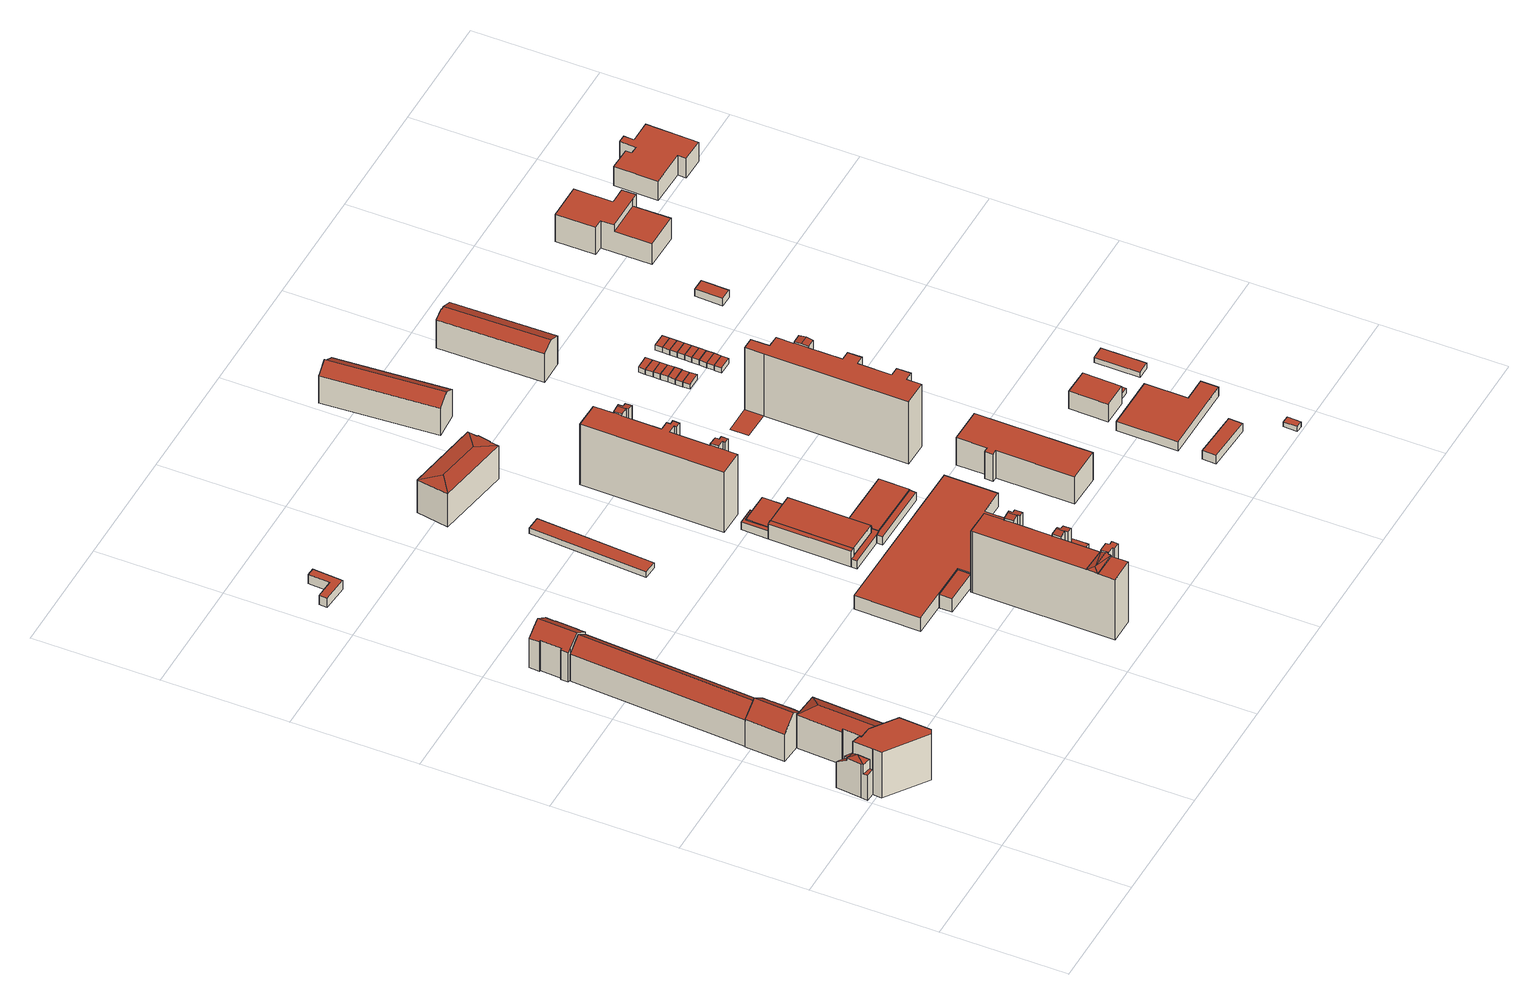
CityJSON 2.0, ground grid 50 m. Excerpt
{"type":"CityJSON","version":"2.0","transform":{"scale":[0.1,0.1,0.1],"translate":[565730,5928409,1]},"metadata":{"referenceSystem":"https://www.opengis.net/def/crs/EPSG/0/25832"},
"CityObjects":{
"building1":{"type":"Building","attributes":{"Gemeindeschluessel":"02100137","Geometrietyp2DReferenz":"3000","function":"31001_1010","roofType":"1000","measuredHeight":21.27,"storeysAboveGround":6},"address":[{"country":"Germany","locality":"Hamburg","thoroughfareNumber":"25","thoroughfareName":"Groß-Sand","postcode":"21107"}],"geometry":[{"type":"Solid","lod":"2","boundaries":[[[[0,1,2,3]],[[4,5,1,0]],[[6,7,4,0]],[[8,9,10]],[[11,12,9,8]],[[6,0,3]],[[13,11,8]],[[14,15,8,16,17]],[[18,19,20,21]],[[22,23,24,25]],[[3,2,23,22]],[[10,16,8]],[[26,27,28,29]],[[30,31,32,33]],[[31,26,29,32]],[[34,35,36,37]],[[38,39,21,20]],[[15,13,8]],[[19,18,40,41]],[[5,4,7,9,12,42,43]],[[32,29,28,44,43,42,45,37,36,41,40,33]],[[44,24,23,2,1,5,43]],[[42,12,11,13,15,14,45]],[[33,40,18,21,39,30]],[[36,35,38,20,19,41]],[[45,14,17,46,34,37]],[[6,3,22,25,47,48]],[[28,27,47,25,24,44]],[[48,46,17,16,10,9,7,6]],[[47,27,26,31,30,39,38,35,34,46,48]]]],"semantics":{"surfaces":[{"type":"RoofSurface"},{"type":"WallSurface"},{"type":"GroundSurface"}],"values":[[0,0,0,0,0,0,0,0,0,0,1,1,1,1,1,1,1,1,1,1,2,1,1,1,1,1,1,1,1,0]]}}]},
"building2":{"type":"Building","attributes":{"Gemeindeschluessel":"02100137","Geometrietyp2DReferenz":"3000","function":"31001_1010","roofType":"3200","measuredHeight":18.22,"storeysAboveGround":5},"address":[{"country":"Germany","locality":"Hamburg","thoroughfareNumber":"141","thoroughfareName":"Georg-Wilhelm-Straße","postcode":"21107"}],"geometry":[{"type":"Solid","lod":"2","boundaries":[[[[49,50,51,52,53,54]],[[51,55,52]],[[53,52,56,57]],[[49,54,58,41]],[[54,53,57,58]],[[59,60,40,61]],[[40,41,58,57,56,62,61]],[[49,41,40,60,50]],[[61,62,55,59]],[[56,52,55,62]],[[55,51,50,60,59]]]],"semantics":{"surfaces":[{"type":"RoofSurface"},{"type":"WallSurface"},{"type":"GroundSurface"}],"values":[[0,0,1,1,1,1,2,1,1,1,0]]}}]},
"building3":{"type":"Building","attributes":{"Gemeindeschluessel":"02100137","Geometrietyp2DReferenz":"3000","function":"31001_1010","roofType":"3100","measuredHeight":17.59,"storeysAboveGround":4},"address":[{"country":"Germany","locality":"Hamburg","thoroughfareNumber":"137a","thoroughfareName":"Georg-Wilhelm-Straße","postcode":"21107"}],"geometry":[{"type":"Solid","lod":"2","boundaries":[[[[63,64,65,66]],[[65,64,67,68]],[[69,70,71,72]],[[70,73,74,71]],[[73,75,76,74]],[[75,77,78,76]],[[77,79,80,78]],[[81,82,83,84]],[[67,84,83,72,71,74,76,78,80,68]],[[84,67,64,63,81]],[[72,83,82,69]],[[80,79,66,65,68]],[[82,81,63,66,79,77,75,73,70,69]]]],"semantics":{"surfaces":[{"type":"RoofSurface"},{"type":"WallSurface"},{"type":"GroundSurface"}],"values":[[0,1,1,1,1,1,1,1,2,1,1,1,0]]}}]},
"building4":{"type":"Building","attributes":{"Gemeindeschluessel":"02100137","Geometrietyp2DReferenz":"3000","function":"31001_1010","roofType":"3100","measuredHeight":17.15,"storeysAboveGround":4},"address":[{"country":"Germany","locality":"Hamburg","thoroughfareNumber":"137","thoroughfareName":"Georg-Wilhelm-Straße","postcode":"21107"}],"geometry":[{"type":"Solid","lod":"2","boundaries":[[[[85,86,87,88]],[[89,90,85,88,91]],[[87,86,92,93]],[[90,89,94,95]],[[89,91,96,94]],[[91,88,87,93,96]],[[86,85,90,95,92]],[[95,94,96,93,92]]]],"semantics":{"surfaces":[{"type":"RoofSurface"},{"type":"WallSurface"},{"type":"GroundSurface"}],"values":[[0,0,1,1,1,1,1,2]]}}]},
"building5":{"type":"Building","attributes":{"Gemeindeschluessel":"02100137","Geometrietyp2DReferenz":"3000","function":"31001_1010","roofType":"3100","measuredHeight":17.96,"storeysAboveGround":4},"address":[{"country":"Germany","locality":"Hamburg","thoroughfareNumber":"131a","thoroughfareName":"Georg-Wilhelm-Straße","postcode":"21107"}],"geometry":[{"type":"Solid","lod":"2","boundaries":[[[[97,98,99,100,101,102,103,104,105,106]],[[105,104,107,108]],[[104,103,109,107]],[[103,102,110,109]],[[102,101,111,110]],[[101,100,112,111]],[[100,99,113,112]],[[106,105,108,114]],[[115,116,117,118]],[[116,119,120,117]],[[119,121,122,120]],[[121,123,124,122]],[[108,107,109,110,111,112,113,125,118,117,120,122,124,114]],[[125,113,99,98,126]],[[118,125,126,115]],[[124,123,97,106,114]],[[126,98,97,123,121,119,116,115]]]],"semantics":{"surfaces":[{"type":"RoofSurface"},{"type":"WallSurface"},{"type":"GroundSurface"}],"values":[[0,1,1,1,1,1,1,1,1,1,1,1,2,1,1,1,0]]}}]},
"building6":{"type":"Building","attributes":{"Gemeindeschluessel":"02100137","Geometrietyp2DReferenz":"3000","function":"31001_2010","roofType":"1000","measuredHeight":4.22,"storeysAboveGround":1},"address":[{"country":"Germany","locality":"Hamburg","thoroughfareName":"Georg-Wilhelm-Straße","postcode":"21107"}],"geometry":[{"type":"Solid","lod":"2","boundaries":[[[[127,128,129,130]],[[131,132,133,134]],[[132,131,135,128,127,136]],[[130,129,137,134,133,138]],[[133,132,136,138]],[[137,135,131,134]],[[138,136,127,130]],[[129,128,135,137]]]],"semantics":{"surfaces":[{"type":"WallSurface"},{"type":"RoofSurface"},{"type":"GroundSurface"}],"values":[[0,0,1,2,0,0,0,0]]}}]},
"building7":{"type":"Building","attributes":{"Gemeindeschluessel":"02100137","Geometrietyp2DReferenz":"3000","function":"51009_1610","roofType":"1000","measuredHeight":6.22},"address":[{"country":"Germany","locality":"Hamburg","postcode":"21107"}],"geometry":[{"type":"Solid","lod":"2","boundaries":[[[[139,140,141,142]],[[143,144,139,142]],[[143,145,146,144]],[[146,145,141,140]],[[141,145,143,142]],[[144,146,140,139]]]],"semantics":{"surfaces":[{"type":"WallSurface"},{"type":"GroundSurface"},{"type":"RoofSurface"}],"values":[[0,0,0,0,1,2]]}}]},
"building8":{"type":"Building","attributes":{"Gemeindeschluessel":"02100137","Geometrietyp2DReferenz":"3000","function":"31001_1010","roofType":"1000","measuredHeight":29.5,"storeysAboveGround":10},"address":[{"country":"Germany","locality":"Hamburg","thoroughfareNumber":"6","thoroughfareName":"Mengestraße","postcode":"21107"}],"geometry":[{"type":"Solid","lod":"2","boundaries":[[[[147,148,149,150]],[[151,152,153,154,155]],[[156,153,152]],[[157,158,159,156,152]],[[160,157,152,161]],[[162,163,161,152,151]],[[164,165,166,167,168,169,170,171]],[[172,173,174,175]],[[176,177,178,179]],[[180,181,182,183,184,172,175,185]],[[186,187,188,189,190,176,179,191]],[[150,149,192,193]],[[155,154,148,147]],[[159,158,194,195]],[[196,197,198,199]],[[169,168,200,201]],[[168,167,202,200]],[[167,166,203,202]],[[166,165,204,203]],[[165,164,205,204]],[[174,173,206,207]],[[178,177,208,209]],[[184,183,210,211]],[[183,182,212,210]],[[182,181,213,212]],[[181,180,214,213]],[[180,185,215,214]],[[190,189,216,217]],[[189,188,218,216]],[[188,187,219,218]],[[187,186,220,219]],[[186,191,221,220]],[[199,192,149,148,154,153,156,159,195,196]],[[222,211,210,212,213,214,215,223,224,201,200,202,203,204,205,225,193,192,199,198,226,227,217,216,218,219,220,221,228]],[[207,206,209,208,229,230,197,196,195,194,231]],[[225,162,151,155,147,150,193]],[[194,158,157,224,223,231]],[[206,222,228,209]],[[222,206,173,172,184,211]],[[215,185,175,174,207,231,223]],[[227,229,208,177,176,190,217]],[[221,191,179,178,209,228]],[[170,160,161,163,171]],[[205,164,171,163,162,225]],[[224,157,160,170,169,201]],[[230,226,198,197]],[[229,227,226,230]]]],"semantics":{"surfaces":[{"type":"RoofSurface"},{"type":"WallSurface"},{"type":"GroundSurface"}],"values":[[0,0,0,0,0,0,0,0,0,0,0,1,1,1,1,1,1,1,1,1,1,1,1,1,1,1,1,1,1,1,1,1,1,2,0,1,1,1,1,1,1,1,1,1,1,1,1]]}}]},
"building9":{"type":"Building","attributes":{"Gemeindeschluessel":"02100137","Geometrietyp2DReferenz":"3000","function":"31001_2460","roofType":"1000","measuredHeight":2.44,"storeysAboveGround":1},"address":[{"country":"Germany","locality":"Hamburg","thoroughfareName":"Hermann-Westphal-Straße","postcode":"21107"}],"geometry":[{"type":"Solid","lod":"2","boundaries":[[[[232,233,234,235]],[[236,237,238,239]],[[234,233,236,239]],[[233,232,237,236]],[[232,235,238,237]],[[235,234,239,238]]]],"semantics":{"surfaces":[{"type":"RoofSurface"},{"type":"GroundSurface"},{"type":"WallSurface"}],"values":[[0,1,2,2,2,2]]}}]},
"building10":{"type":"Building","attributes":{"Gemeindeschluessel":"02100137","Geometrietyp2DReferenz":"3000","function":"51009_1610","roofType":"1000","measuredHeight":7.13},"address":[{"country":"Germany","locality":"Hamburg","postcode":"21107"}],"geometry":[{"type":"Solid","lod":"2","boundaries":[[[[240,241,242,243]],[[244,245,246,247]],[[242,241,244,247]],[[241,240,245,244]],[[240,243,246,245]],[[243,242,247,246]]]],"semantics":{"surfaces":[{"type":"RoofSurface"},{"type":"GroundSurface"},{"type":"WallSurface"}],"values":[[0,1,2,2,2,2]]}}]},
"building11":{"type":"Building","attributes":{"Gemeindeschluessel":"02100137","Geometrietyp2DReferenz":"3000","function":"51009_1610","roofType":"1000","measuredHeight":3.66},"address":[{"country":"Germany","locality":"Hamburg","postcode":"21107"}],"geometry":[{"type":"Solid","lod":"2","boundaries":[[[[248,249,250,251,252,253,254]],[[255,256,257,258,259,247,260]],[[248,254,247,259]],[[253,252,255,260]],[[252,251,256,255]],[[251,250,257,256]],[[250,249,258,257]],[[249,248,259,258]],[[247,254,253,260]]]],"semantics":{"surfaces":[{"type":"RoofSurface"},{"type":"GroundSurface"},{"type":"WallSurface"}],"values":[[0,1,2,2,2,2,2,2,2]]}}]},
"building12":{"type":"Building","attributes":{"Gemeindeschluessel":"02100137","Geometrietyp2DReferenz":"3000","function":"31001_2050","roofType":"1000","measuredHeight":6.38,"storeysAboveGround":1},"address":[{"country":"Germany","locality":"Hamburg","thoroughfareNumber":"14","thoroughfareName":"Reinstorfweg","postcode":"21107"}],"geometry":[{"type":"Solid","lod":"2","boundaries":[[[[261,262,263,264]],[[265,266,267,268]],[[262,261,269,266,265,270,271,272]],[[264,263,273,274,275,268,267,276]],[[273,272,271,274]],[[275,270,265,268]],[[276,269,261,264]],[[267,266,269,276]],[[263,262,272,273]],[[274,271,270,275]]]],"semantics":{"surfaces":[{"type":"WallSurface"},{"type":"RoofSurface"},{"type":"GroundSurface"}],"values":[[0,0,1,2,0,0,0,0,0,0]]}}]},
"building13":{"type":"Building","attributes":{"Gemeindeschluessel":"02100137","Geometrietyp2DReferenz":"3000","function":"31001_2050","roofType":"1000","measuredHeight":7.23,"storeysAboveGround":2},"address":[{"country":"Germany","locality":"Hamburg","thoroughfareNumber":"10a","thoroughfareName":"Reinstorfweg","postcode":"21107"}],"geometry":[{"type":"Solid","lod":"2","boundaries":[[[[242,277,278,241]],[[279,280,281,282]],[[242,241,281,280]],[[278,277,279,282]],[[277,242,280,279]],[[281,241,278,282]]]],"semantics":{"surfaces":[{"type":"RoofSurface"},{"type":"GroundSurface"},{"type":"WallSurface"}],"values":[[0,1,2,2,2,2]]}}]},
"building14":{"type":"Building","attributes":{"Gemeindeschluessel":"02100137","Geometrietyp2DReferenz":"3000","function":"51009_1610","roofType":"1000","measuredHeight":3.6},"address":[{"country":"Germany","locality":"Hamburg","postcode":"21107"}],"geometry":[{"type":"Solid","lod":"2","boundaries":[[[[283,284,285,286]],[[287,288,289,290]],[[288,283,286,289]],[[291,292,293,294]],[[292,287,290,293]],[[294,285,284,291]],[[294,293,290,289,286,285]],[[284,283,288,287,292,291]]]],"semantics":{"surfaces":[{"type":"WallSurface"},{"type":"GroundSurface"},{"type":"RoofSurface"}],"values":[[0,0,0,0,0,0,1,2]]}}]},
"building15":{"type":"Building","attributes":{"Gemeindeschluessel":"02100137","Geometrietyp2DReferenz":"3000","function":"31001_1010","roofType":"3200","measuredHeight":15.97,"storeysAboveGround":5},"address":[{"country":"Germany","locality":"Hamburg","thoroughfareNumber":"124","thoroughfareName":"Georg-Wilhelm-Straße","postcode":"21107"}],"geometry":[{"type":"Solid","lod":"2","boundaries":[[[[295,296,297]],[[298,299,297,296,300]],[[299,301,302,295,297]],[[303,304,305,306,301,299,298]],[[296,295,307,308]],[[300,296,308,309]],[[295,302,310,307]],[[306,305,311,312]],[[305,304,313,311]],[[304,303,314,313]],[[311,313,314,309,308,307,310,312]],[[310,302,301,306,312]],[[314,303,298,300,309]]]],"semantics":{"surfaces":[{"type":"RoofSurface"},{"type":"WallSurface"},{"type":"GroundSurface"}],"values":[[0,0,0,0,1,1,1,1,1,1,2,1,1]]}}]},
"building16":{"type":"Building","attributes":{"Gemeindeschluessel":"02100137","Geometrietyp2DReferenz":"3000","function":"51009_1610","roofType":"2100","measuredHeight":4.55},"address":[{"country":"Germany","locality":"Hamburg","postcode":"21107"}],"geometry":[{"type":"Solid","lod":"2","boundaries":[[[[315,316,317,318]],[[319,320,321,322]],[[317,316,319,322]],[[316,315,320,319]],[[315,318,321,320]],[[318,317,322,321]]]],"semantics":{"surfaces":[{"type":"RoofSurface"},{"type":"GroundSurface"},{"type":"WallSurface"}],"values":[[0,1,2,2,2,2]]}}]},
"building17":{"type":"Building","attributes":{"Gemeindeschluessel":"02100137","Geometrietyp2DReferenz":"3000","function":"31001_2100","roofType":"1000","measuredHeight":4.13,"storeysAboveGround":1},"address":[{"country":"Germany","locality":"Hamburg","thoroughfareName":"Reinstorfweg","postcode":"21107"}],"geometry":[{"type":"Solid","lod":"2","boundaries":[[[[323,324,325,326]],[[327,328,329,330]],[[323,326,329,328]],[[325,324,327,330]],[[324,323,328,327]],[[329,326,325,330]]]],"semantics":{"surfaces":[{"type":"RoofSurface"},{"type":"GroundSurface"},{"type":"WallSurface"}],"values":[[0,1,2,2,2,2]]}}]},
"building18":{"type":"Building","attributes":{"Gemeindeschluessel":"02100137","Geometrietyp2DReferenz":"3000","function":"31001_2010","roofType":"1000","measuredHeight":2.56,"storeysAboveGround":1},"address":[{"country":"Germany","locality":"Hamburg","thoroughfareName":"Reinstorfweg","postcode":"21107"}],"geometry":[{"type":"Solid","lod":"2","boundaries":[[[[331,332,333,334]],[[335,336,337,338]],[[333,332,335,338]],[[332,331,336,335]],[[331,334,337,336]],[[334,333,338,337]]]],"semantics":{"surfaces":[{"type":"RoofSurface"},{"type":"GroundSurface"},{"type":"WallSurface"}],"values":[[0,1,2,2,2,2]]}}]},
"building19":{"type":"Building","attributes":{"Gemeindeschluessel":"02100137","Geometrietyp2DReferenz":"3000","function":"51009_1610","roofType":"1000","measuredHeight":3.7},"address":[{"country":"Germany","locality":"Hamburg","postcode":"21107"}],"geometry":[{"type":"Solid","lod":"2","boundaries":[[[[339,249,258,340]],[[249,250,257,258]],[[250,341,342,257]],[[343,339,340,344]],[[341,343,344,342]],[[344,340,258,257,342]],[[341,250,249,339,343]]]],"semantics":{"surfaces":[{"type":"WallSurface"},{"type":"GroundSurface"},{"type":"RoofSurface"}],"values":[[0,0,0,0,0,1,2]]}}]},
"building20":{"type":"Building","attributes":{"Gemeindeschluessel":"02100137","Geometrietyp2DReferenz":"3000","function":"31001_1010","roofType":"1000","measuredHeight":29.03,"storeysAboveGround":10},"address":[{"country":"Germany","locality":"Hamburg","thoroughfareNumber":"2a","thoroughfareName":"Hermann-Westphal-Straße","postcode":"21107"}],"geometry":[{"type":"Solid","lod":"2","boundaries":[[[[345,346,347,348,349,350,351,352]],[[353,354,355,356]],[[357,358,359,360,361,353,356,362]],[[363,364,365,366]],[[367,368,369,370]],[[351,350,371,372]],[[349,348,373,374]],[[348,347,375,373]],[[347,346,376,375]],[[346,345,377,376]],[[345,352,378,377]],[[379,380,381,382]],[[380,383,384,381]],[[383,385,386,384]],[[385,387,388,386]],[[387,389,390,388]],[[355,354,391,392]],[[361,360,393,394]],[[360,359,395,393]],[[359,358,396,395]],[[358,357,397,396]],[[357,362,398,397]],[[370,365,364,367]],[[371,399,400,389,387,385,383,380,379,401,402,392,391,403,368,367,364,363,372]],[[404,382,381,384,386,388,390,405,406,374,373,375,376,377,378,407,366,365,370,369,408,394,393,395,396,397,398,409]],[[405,400,399,406]],[[409,402,401,404]],[[408,403,391,354,353,361,394]],[[398,362,356,355,392,402,409]],[[369,368,403,408]],[[390,389,400,405]],[[404,401,379,382]],[[378,352,351,372,407]],[[406,399,371,350,349,374]],[[407,372,363,366]]]],"semantics":{"surfaces":[{"type":"RoofSurface"},{"type":"WallSurface"},{"type":"GroundSurface"}],"values":[[0,0,0,1,1,1,1,1,1,1,1,1,1,1,1,1,1,1,1,1,1,1,1,0,2,1,1,1,1,1,1,1,1,1,1]]}}]},
"building21":{"type":"Building","attributes":{"Gemeindeschluessel":"02100137","Geometrietyp2DReferenz":"3000","function":"31001_2050","roofType":"1000","measuredHeight":4.04,"storeysAboveGround":1},"address":[{"country":"Germany","locality":"Hamburg","thoroughfareNumber":"10","thoroughfareName":"Reinstorfweg","postcode":"21107"}],"geometry":[{"type":"Solid","lod":"2","boundaries":[[[[410,411,412,413]],[[320,414,415,416]],[[412,411,320,416]],[[411,410,414,320]],[[410,413,415,414]],[[413,412,416,415]]]],"semantics":{"surfaces":[{"type":"RoofSurface"},{"type":"GroundSurface"},{"type":"WallSurface"}],"values":[[0,1,2,2,2,2]]}}]},
"building22":{"type":"Building","attributes":{"Gemeindeschluessel":"02100137","Geometrietyp2DReferenz":"3000","function":"31001_1010","roofType":"3100","measuredHeight":15.69,"storeysAboveGround":4},"address":[{"country":"Germany","locality":"Hamburg","thoroughfareNumber":"3b","thoroughfareName":"Hermann-Westphal-Straße","postcode":"21107"}],"geometry":[{"type":"Solid","lod":"2","boundaries":[[[[417,418,419,420,421]],[[422,423,424,425,418,417]],[[420,419,426,427]],[[421,420,427,428]],[[425,424,429,430]],[[424,423,431,429]],[[423,422,432,431]],[[422,417,421,428,432]],[[419,418,425,430,426]],[[430,429,431,432,428,427,426]]]],"semantics":{"surfaces":[{"type":"RoofSurface"},{"type":"WallSurface"},{"type":"GroundSurface"}],"values":[[0,0,1,1,1,1,1,1,1,2]]}}]},
"building23":{"type":"Building","attributes":{"Gemeindeschluessel":"02100137","Geometrietyp2DReferenz":"3000","function":"31001_3010","roofType":"1000","measuredHeight":12.77,"storeysAboveGround":3},"address":[{"country":"Germany","locality":"Hamburg","thoroughfareNumber":"12","thoroughfareName":"Reinstorfweg","postcode":"21107"}],"geometry":[{"type":"Solid","lod":"2","boundaries":[[[[433,434,435,436,437,438,439,440]],[[441,442,443,444,445,446,447,448]],[[439,438,441,448]],[[438,437,442,441]],[[437,436,443,442]],[[436,435,444,443]],[[435,434,445,444]],[[434,433,446,445]],[[433,440,447,446]],[[440,439,448,447]]]],"semantics":{"surfaces":[{"type":"RoofSurface"},{"type":"GroundSurface"},{"type":"WallSurface"}],"values":[[0,1,2,2,2,2,2,2,2,2]]}}]},
"building24":{"type":"Building","attributes":{"Gemeindeschluessel":"02100137","Geometrietyp2DReferenz":"3000","function":"31001_1010","roofType":"1000","measuredHeight":29.89,"storeysAboveGround":10},"address":[{"country":"Germany","locality":"Hamburg","thoroughfareNumber":"8","thoroughfareName":"Reinstorfweg","postcode":"21107"}],"geometry":[{"type":"Solid","lod":"2","boundaries":[[[[449,450,451,452]],[[453,454,455,456]],[[457,453,456,458]],[[459,460,449,452]],[[460,461,462,449]],[[461,463,464,462]],[[465,466,467,468]],[[469,470,471,472]],[[452,473,474,459]],[[475,470,469,476,477,466,465,478,479,480,481,482,483,463,461,460,459,474,484]],[[485,473,452,451,450,449,462,464,486,487,488,489,490,491,468,467,492,493,472,471,494]],[[492,477,476,493]],[[490,479,478,491]],[[486,483,482,487]],[[480,458,456,455,481]],[[488,454,453,457,489]],[[489,457,458,480,479,490]],[[487,482,481,455,454,488]],[[467,466,477,492]],[[491,478,465,468]],[[471,470,475,494]],[[493,476,469,472]],[[494,475,484,485]],[[464,463,483,486]],[[485,484,474,473]]]],"semantics":{"surfaces":[{"type":"RoofSurface"},{"type":"WallSurface"},{"type":"GroundSurface"}],"values":[[0,0,0,1,1,1,1,1,1,0,2,1,1,1,1,1,1,1,1,1,1,1,1,1,1]]}}]},
"building25":{"type":"Building","attributes":{"Gemeindeschluessel":"02100137","Geometrietyp2DReferenz":"3000","function":"51009_1610","roofType":"1000","measuredHeight":3.84},"address":[{"country":"Germany","locality":"Hamburg","postcode":"21107"}],"geometry":[{"type":"Solid","lod":"2","boundaries":[[[[495,496,497,498]],[[499,500,495,498]],[[499,501,502,500]],[[502,501,497,496]],[[497,501,499,498]],[[500,502,496,495]]]],"semantics":{"surfaces":[{"type":"WallSurface"},{"type":"GroundSurface"},{"type":"RoofSurface"}],"values":[[0,0,0,0,1,2]]}}]},
"building26":{"type":"Building","attributes":{"Gemeindeschluessel":"02100137","Geometrietyp2DReferenz":"3000","function":"31001_2460","roofType":"1000","measuredHeight":2.33,"storeysAboveGround":1},"address":[{"country":"Germany","locality":"Hamburg","thoroughfareName":"Reinstorfweg","postcode":"21107"}],"geometry":[{"type":"Solid","lod":"2","boundaries":[[[[503,504,505,506]],[[507,508,509,510]],[[508,503,506,509]],[[507,504,503,508]],[[510,505,504,507]],[[509,506,505,510]]]],"semantics":{"surfaces":[{"type":"GroundSurface"},{"type":"RoofSurface"},{"type":"WallSurface"}],"values":[[0,1,2,2,2,2]]}}]},
"building27":{"type":"Building","attributes":{"Gemeindeschluessel":"02100137","Geometrietyp2DReferenz":"3000","function":"31001_2460","roofType":"1000","measuredHeight":2.36,"storeysAboveGround":1},"address":[{"country":"Germany","locality":"Hamburg","thoroughfareName":"Reinstorfweg","postcode":"21107"}],"geometry":[{"type":"Solid","lod":"2","boundaries":[[[[504,511,512,505]],[[513,507,510,514]],[[507,504,505,510]],[[513,511,504,507]],[[514,512,511,513]],[[510,505,512,514]]]],"semantics":{"surfaces":[{"type":"GroundSurface"},{"type":"RoofSurface"},{"type":"WallSurface"}],"values":[[0,1,2,2,2,2]]}}]},
"building28":{"type":"Building","attributes":{"Gemeindeschluessel":"02100137","Geometrietyp2DReferenz":"3000","function":"31001_2460","roofType":"1000","measuredHeight":2.38,"storeysAboveGround":1},"address":[{"country":"Germany","locality":"Hamburg","thoroughfareName":"Reinstorfweg","postcode":"21107"}],"geometry":[{"type":"Solid","lod":"2","boundaries":[[[[511,515,516,512]],[[517,518,519,520]],[[518,511,512,519]],[[517,515,511,518]],[[520,516,515,517]],[[519,512,516,520]]]],"semantics":{"surfaces":[{"type":"GroundSurface"},{"type":"RoofSurface"},{"type":"WallSurface"}],"values":[[0,1,2,2,2,2]]}}]},
"building29":{"type":"Building","attributes":{"Gemeindeschluessel":"02100137","Geometrietyp2DReferenz":"3000","function":"31001_2460","roofType":"1000","measuredHeight":2.4,"storeysAboveGround":1},"address":[{"country":"Germany","locality":"Hamburg","thoroughfareName":"Reinstorfweg","postcode":"21107"}],"geometry":[{"type":"Solid","lod":"2","boundaries":[[[[515,521,522,516]],[[523,517,520,524]],[[517,515,516,520]],[[523,521,515,517]],[[524,522,521,523]],[[520,516,522,524]]]],"semantics":{"surfaces":[{"type":"GroundSurface"},{"type":"RoofSurface"},{"type":"WallSurface"}],"values":[[0,1,2,2,2,2]]}}]},
"building30":{"type":"Building","attributes":{"Gemeindeschluessel":"02100137","Geometrietyp2DReferenz":"3000","function":"31001_1010","roofType":"3100","measuredHeight":15.43,"storeysAboveGround":4},"address":[{"country":"Germany","locality":"Hamburg","thoroughfareNumber":"5b","thoroughfareName":"Hermann-Westphal-Straße","postcode":"21107"}],"geometry":[{"type":"Solid","lod":"2","boundaries":[[[[525,526,527,528,529,530]],[[525,531,532,526]],[[529,528,533,534]],[[528,527,535,533]],[[530,529,534,536]],[[532,531,537,538]],[[527,526,532,538,535]],[[531,525,530,536,537]],[[536,534,533,535,538,537]]]],"semantics":{"surfaces":[{"type":"RoofSurface"},{"type":"WallSurface"},{"type":"GroundSurface"}],"values":[[0,0,1,1,1,1,1,1,2]]}}]},
"building31":{"type":"Building","attributes":{"Gemeindeschluessel":"02100137","Geometrietyp2DReferenz":"3000","function":"31001_2460","roofType":"1000","measuredHeight":2.34,"storeysAboveGround":1},"address":[{"country":"Germany","locality":"Hamburg","thoroughfareName":"Reinstorfweg","postcode":"21107"}],"geometry":[{"type":"Solid","lod":"2","boundaries":[[[[521,539,540,522]],[[541,523,524,542]],[[523,521,522,524]],[[541,539,521,523]],[[542,540,539,541]],[[524,522,540,542]]]],"semantics":{"surfaces":[{"type":"GroundSurface"},{"type":"RoofSurface"},{"type":"WallSurface"}],"values":[[0,1,2,2,2,2]]}}]},
"building32":{"type":"Building","attributes":{"Gemeindeschluessel":"02100137","Geometrietyp2DReferenz":"3000","function":"31001_2460","roofType":"1000","measuredHeight":2.31,"storeysAboveGround":1},"address":[{"country":"Germany","locality":"Hamburg","thoroughfareName":"Reinstorfweg","postcode":"21107"}],"geometry":[{"type":"Solid","lod":"2","boundaries":[[[[543,544,541,542]],[[545,546,547,548]],[[541,544,545,548]],[[544,543,546,545]],[[543,542,547,546]],[[542,541,548,547]]]],"semantics":{"surfaces":[{"type":"RoofSurface"},{"type":"GroundSurface"},{"type":"WallSurface"}],"values":[[0,1,2,2,2,2]]}}]},
"building33":{"type":"Building","attributes":{"Gemeindeschluessel":"02100137","Geometrietyp2DReferenz":"3000","function":"31001_2460","roofType":"1000","measuredHeight":2.31,"storeysAboveGround":1},"address":[{"country":"Germany","locality":"Hamburg","thoroughfareName":"Reinstorfweg","postcode":"21107"}],"geometry":[{"type":"Solid","lod":"2","boundaries":[[[[545,549,550,546]],[[551,544,543,552]],[[544,545,546,543]],[[551,549,545,544]],[[552,550,549,551]],[[543,546,550,552]]]],"semantics":{"surfaces":[{"type":"GroundSurface"},{"type":"RoofSurface"},{"type":"WallSurface"}],"values":[[0,1,2,2,2,2]]}}]},
"building34":{"type":"Building","attributes":{"Gemeindeschluessel":"02100137","Geometrietyp2DReferenz":"3000","function":"31001_2460","roofType":"1000","measuredHeight":2.43,"storeysAboveGround":1},"address":[{"country":"Germany","locality":"Hamburg","thoroughfareName":"Reinstorfweg","postcode":"21107"}],"geometry":[{"type":"Solid","lod":"2","boundaries":[[[[553,554,555,556]],[[557,558,559,560]],[[555,554,557,560]],[[554,553,558,557]],[[553,556,559,558]],[[556,555,560,559]]]],"semantics":{"surfaces":[{"type":"RoofSurface"},{"type":"GroundSurface"},{"type":"WallSurface"}],"values":[[0,1,2,2,2,2]]}}]},
"building35":{"type":"Building","attributes":{"Gemeindeschluessel":"02100137","Geometrietyp2DReferenz":"3000","function":"31001_2010","roofType":"1000","measuredHeight":8.11,"storeysAboveGround":2},"address":[{"country":"Germany","locality":"Hamburg","thoroughfareNumber":"11","thoroughfareName":"Reinstorfweg","postcode":"21107"}],"geometry":[{"type":"Solid","lod":"2","boundaries":[[[[561,562,563,564]],[[565,566,567,568]],[[563,562,565,568]],[[562,561,566,565]],[[561,564,567,566]],[[564,563,568,567]]]],"semantics":{"surfaces":[{"type":"RoofSurface"},{"type":"GroundSurface"},{"type":"WallSurface"}],"values":[[0,1,2,2,2,2]]}}]},
"building36":{"type":"Building","attributes":{"Gemeindeschluessel":"02100137","Geometrietyp2DReferenz":"3000","function":"31001_2460","roofType":"1000","measuredHeight":2.32,"storeysAboveGround":1},"address":[{"country":"Germany","locality":"Hamburg","thoroughfareName":"Mengestraße","postcode":"21107"}],"geometry":[{"type":"Solid","lod":"2","boundaries":[[[[569,570,571,572]],[[573,574,575,576]],[[574,569,572,575]],[[573,570,569,574]],[[576,571,570,573]],[[575,572,571,576]]]],"semantics":{"surfaces":[{"type":"GroundSurface"},{"type":"RoofSurface"},{"type":"WallSurface"}],"values":[[0,1,2,2,2,2]]}}]},
"building37":{"type":"Building","attributes":{"Gemeindeschluessel":"02100137","Geometrietyp2DReferenz":"3000","function":"31001_2460","roofType":"1000","measuredHeight":2.33,"storeysAboveGround":1},"address":[{"country":"Germany","locality":"Hamburg","thoroughfareName":"Reinstorfweg","postcode":"21107"}],"geometry":[{"type":"Solid","lod":"2","boundaries":[[[[577,578,554,553]],[[579,580,581,582]],[[554,578,579,582]],[[578,577,580,579]],[[577,553,581,580]],[[553,554,582,581]]]],"semantics":{"surfaces":[{"type":"RoofSurface"},{"type":"GroundSurface"},{"type":"WallSurface"}],"values":[[0,1,2,2,2,2]]}}]},
"building38":{"type":"Building","attributes":{"Gemeindeschluessel":"02100137","Geometrietyp2DReferenz":"3000","function":"31001_2010","roofType":"1000","measuredHeight":4.08,"storeysAboveGround":1},"address":[{"country":"Germany","locality":"Hamburg","thoroughfareNumber":"13","thoroughfareName":"Reinstorfweg","postcode":"21107"}],"geometry":[{"type":"Solid","lod":"2","boundaries":[[[[583,584,585,586]],[[587,588,589,590]],[[587,591,584,583,592,588]],[[586,585,593,590,589,594]],[[589,588,592,594]],[[593,591,587,590]],[[585,584,591,593]],[[594,592,583,586]]]],"semantics":{"surfaces":[{"type":"WallSurface"},{"type":"RoofSurface"},{"type":"GroundSurface"}],"values":[[0,0,1,2,0,0,0,0]]}}]},
"building39":{"type":"Building","attributes":{"Gemeindeschluessel":"02100137","Geometrietyp2DReferenz":"3000","function":"31001_2460","roofType":"1000","measuredHeight":2.29,"storeysAboveGround":1},"address":[{"country":"Germany","locality":"Hamburg","thoroughfareName":"Reinstorfweg","postcode":"21107"}],"geometry":[{"type":"Solid","lod":"2","boundaries":[[[[595,596,578,577]],[[597,598,580,579]],[[578,596,597,579]],[[596,595,598,597]],[[595,577,580,598]],[[577,578,579,580]]]],"semantics":{"surfaces":[{"type":"RoofSurface"},{"type":"GroundSurface"},{"type":"WallSurface"}],"values":[[0,1,2,2,2,2]]}}]},
"building40":{"type":"Building","attributes":{"Gemeindeschluessel":"02100137","Geometrietyp2DReferenz":"3000","function":"31001_2460","roofType":"1000","measuredHeight":2.32,"storeysAboveGround":1},"address":[{"country":"Germany","locality":"Hamburg","thoroughfareName":"Reinstorfweg","postcode":"21107"}],"geometry":[{"type":"Solid","lod":"2","boundaries":[[[[597,599,600,598]],[[601,602,603,604]],[[602,597,598,603]],[[601,599,597,602]],[[604,600,599,601]],[[603,598,600,604]]]],"semantics":{"surfaces":[{"type":"GroundSurface"},{"type":"RoofSurface"},{"type":"WallSurface"}],"values":[[0,1,2,2,2,2]]}}]},
"building41":{"type":"Building","attributes":{"Gemeindeschluessel":"02100137","Geometrietyp2DReferenz":"3000","function":"31001_2460","roofType":"1000","measuredHeight":2.28,"storeysAboveGround":1},"address":[{"country":"Germany","locality":"Hamburg","thoroughfareName":"Reinstorfweg","postcode":"21107"}],"geometry":[{"type":"Solid","lod":"2","boundaries":[[[[605,606,607,608]],[[609,601,604,610]],[[601,605,608,604]],[[609,606,605,601]],[[610,607,606,609]],[[604,608,607,610]]]],"semantics":{"surfaces":[{"type":"GroundSurface"},{"type":"RoofSurface"},{"type":"WallSurface"}],"values":[[0,1,2,2,2,2]]}}]},
"building42":{"type":"Building","attributes":{"Gemeindeschluessel":"02100137","Geometrietyp2DReferenz":"3000","function":"31001_2460","roofType":"1000","measuredHeight":2.3,"storeysAboveGround":1},"address":[{"country":"Germany","locality":"Hamburg","thoroughfareName":"Reinstorfweg","postcode":"21107"}],"geometry":[{"type":"Solid","lod":"2","boundaries":[[[[606,611,612,607]],[[613,609,610,614]],[[609,606,607,610]],[[613,611,606,609]],[[614,612,611,613]],[[610,607,612,614]]]],"semantics":{"surfaces":[{"type":"GroundSurface"},{"type":"RoofSurface"},{"type":"WallSurface"}],"values":[[0,1,2,2,2,2]]}}]},
"building43":{"type":"Building","attributes":{"Gemeindeschluessel":"02100137","Geometrietyp2DReferenz":"3000","function":"31001_2460","roofType":"1000","measuredHeight":2.3,"storeysAboveGround":1},"address":[{"country":"Germany","locality":"Hamburg","thoroughfareName":"Reinstorfweg","postcode":"21107"}],"geometry":[{"type":"Solid","lod":"2","boundaries":[[[[615,616,612,611]],[[617,618,613,614]],[[618,615,611,613]],[[617,616,615,618]],[[614,612,616,617]],[[613,611,612,614]]]],"semantics":{"surfaces":[{"type":"GroundSurface"},{"type":"RoofSurface"},{"type":"WallSurface"}],"values":[[0,1,2,2,2,2]]}}]},
"building44":{"type":"Building","attributes":{"Gemeindeschluessel":"02100137","Geometrietyp2DReferenz":"3000","function":"31001_2460","roofType":"1000","measuredHeight":2.27,"storeysAboveGround":1},"address":[{"country":"Germany","locality":"Hamburg","thoroughfareName":"Reinstorfweg","postcode":"21107"}],"geometry":[{"type":"Solid","lod":"2","boundaries":[[[[615,619,620,616]],[[621,618,617,622]],[[618,615,616,617]],[[621,619,615,618]],[[622,620,619,621]],[[617,616,620,622]]]],"semantics":{"surfaces":[{"type":"GroundSurface"},{"type":"RoofSurface"},{"type":"WallSurface"}],"values":[[0,1,2,2,2,2]]}}]},
"building45":{"type":"Building","attributes":{"Gemeindeschluessel":"02100137","Geometrietyp2DReferenz":"3000","function":"31001_2460","roofType":"1000","measuredHeight":2.29,"storeysAboveGround":1},"address":[{"country":"Germany","locality":"Hamburg","thoroughfareName":"Reinstorfweg","postcode":"21107"}],"geometry":[{"type":"Solid","lod":"2","boundaries":[[[[623,624,625,626]],[[627,628,629,630]],[[628,623,626,629]],[[627,624,623,628]],[[630,625,624,627]],[[629,626,625,630]]]],"semantics":{"surfaces":[{"type":"GroundSurface"},{"type":"RoofSurface"},{"type":"WallSurface"}],"values":[[0,1,2,2,2,2]]}}]},
"building46":{"type":"Building","attributes":{"Gemeindeschluessel":"02100137","Geometrietyp2DReferenz":"3000","function":"31001_2460","roofType":"1000","measuredHeight":2.33,"storeysAboveGround":1},"address":[{"country":"Germany","locality":"Hamburg","thoroughfareName":"Reinstorfweg","postcode":"21107"}],"geometry":[{"type":"Solid","lod":"2","boundaries":[[[[631,632,633,634]],[[635,621,622,636]],[[621,631,634,622]],[[635,632,631,621]],[[636,633,632,635]],[[622,634,633,636]]]],"semantics":{"surfaces":[{"type":"GroundSurface"},{"type":"RoofSurface"},{"type":"WallSurface"}],"values":[[0,1,2,2,2,2]]}}]},
"building47":{"type":"Building","attributes":{"Gemeindeschluessel":"02100137","Geometrietyp2DReferenz":"3000","function":"31001_2460","roofType":"1000","measuredHeight":2.39,"storeysAboveGround":1},"address":[{"country":"Germany","locality":"Hamburg","thoroughfareName":"Reinstorfweg","postcode":"21107"}],"geometry":[{"type":"Solid","lod":"2","boundaries":[[[[637,638,639,640]],[[641,642,643,644]],[[639,638,641,644]],[[638,637,642,641]],[[637,640,643,642]],[[640,639,644,643]]]],"semantics":{"surfaces":[{"type":"RoofSurface"},{"type":"GroundSurface"},{"type":"WallSurface"}],"values":[[0,1,2,2,2,2]]}}]},
"building48":{"type":"Building","attributes":{"Gemeindeschluessel":"02100137","Geometrietyp2DReferenz":"3000","function":"31001_2010","roofType":"1000","measuredHeight":3.34,"storeysAboveGround":1},"address":[{"country":"Germany","locality":"Hamburg","thoroughfareName":"Hermann-Westphal-Straße","postcode":"21107"}],"geometry":[{"type":"Solid","lod":"2","boundaries":[[[[645,646,647,648]],[[649,650,645,648]],[[649,651,652,650]],[[652,651,647,646]],[[647,651,649,648]],[[650,652,646,645]]]],"semantics":{"surfaces":[{"type":"WallSurface"},{"type":"GroundSurface"},{"type":"RoofSurface"}],"values":[[0,0,0,0,1,2]]}}]},
"building49":{"type":"Building","attributes":{"Gemeindeschluessel":"02100137","Geometrietyp2DReferenz":"3000","function":"31001_1010","roofType":"1000","measuredHeight":12.65,"storeysAboveGround":4},"address":[{"country":"Germany","locality":"Hamburg","thoroughfareNumber":"7","thoroughfareName":"Hermann-Westphal-Straße","postcode":"21107"}],"geometry":[{"type":"Solid","lod":"2","boundaries":[[[[653,654,655,656]],[[657,658,659,660,661,662,663,656,655,664]],[[665,666,654,653,667,668,669,670,671]],[[653,656,663,667]],[[666,664,655,654]],[[664,666,672,673,657]],[[658,657,673,674]],[[670,660,659,671]],[[658,674,675,665,671,659]],[[666,665,675,672]],[[667,663,662,668]],[[668,662,661,669]],[[669,661,660,670]],[[675,674,673,672]]]],"semantics":{"surfaces":[{"type":"WallSurface"},{"type":"GroundSurface"},{"type":"RoofSurface"}],"values":[[0,1,2,0,0,0,0,0,0,0,0,0,0,2]]}}]},
"building50":{"type":"Building","attributes":{"Gemeindeschluessel":"02100137","Geometrietyp2DReferenz":"3000","function":"31001_1020","roofType":"1000","measuredHeight":9,"storeysAboveGround":3},"address":[{"country":"Germany","locality":"Hamburg","thoroughfareNumber":"9","thoroughfareName":"Hermann-Westphal-Straße","postcode":"21107"}],"geometry":[{"type":"Solid","lod":"2","boundaries":[[[[676,677,678,679,680,681,682,683,684,685,686,687]],[[688,689,690,691,692,693,694,695,696,697,698,699]],[[697,676,687,698]],[[696,677,676,697]],[[695,678,677,696]],[[694,679,678,695]],[[693,680,679,694]],[[692,681,680,693]],[[691,682,681,692]],[[690,683,682,691]],[[689,684,683,690]],[[688,685,684,689]],[[699,686,685,688]],[[698,687,686,699]]]],"semantics":{"surfaces":[{"type":"GroundSurface"},{"type":"RoofSurface"},{"type":"WallSurface"}],"values":[[0,1,2,2,2,2,2,2,2,2,2,2,2,2]]}}]}
},
"vertices":[
[26,567,182],[7,538,162],[7,537,162],[40,529,162],[13,603,162],[8,547,162],[44,596,162],[14,604,162],[45,614,136],[14,604,151],[44,596,151],[27,640,125],[18,646,124],[46,628,124],[81,605,136],[46,628,136],[44,596,136],[80,587,136],[229,549,161],[136,572,161],[130,574,161],[227,505,161],[40,529,120],[7,537,120],[5,518,120],[39,516,120],[37,481,217],[40,516,217],[40,516,4],[37,481,4],[219,378,217],[198,367,217],[198,367,4],[219,378,4],[79,579,217],[121,576,217],[121,576,4],[79,579,4],[130,574,217],[227,505,217],[229,549,4],[136,572,4],[18,646,4],[8,547,4],[5,518,4],[81,605,4],[80,587,217],[39,516,217],[44,596,217],
[136,572,162],[180,561,187],[194,801,187],[143,859,157],[133,682,157],[142,682,162],[252,851,157],[143,859,4],[133,682,4],[142,682,4],[234,547,157],[229,549,159],[234,547,4],[252,851,4],
[133,1018,182],[68,1022,133],[59,865,133],[123,861,182],[68,1022,6],[59,865,6],[191,978,136],[195,978,133],[195,978,6],[191,978,6],[189,890,133],[189,890,6],[186,890,136],[186,890,6],[184,856,136],[184,856,6],[143,859,167],[143,859,6],[182,1015,144],[193,1014,136],[193,1014,6],[182,1015,6],
[168,1713,178],[111,1716,133],[68,1022,132],[126,1018,178],[225,1709,133],[218,1710,138],[182,1015,133],[111,1716,7],[68,1022,7],[225,1709,7],[218,1710,7],[182,1015,7],
[161,1713,191],[169,1870,191],[141,1871,171],[107,1873,147],[105,1831,147],[110,1831,151],[105,1746,150],[100,1747,147],[98,1717,146],[111,1716,156],[100,1747,11],[98,1717,11],[105,1746,11],[110,1831,11],[105,1831,11],[107,1873,11],[141,1871,11],[111,1716,11],[224,1830,150],[229,1830,147],[229,1830,11],[224,1830,11],[224,1739,147],[224,1739,11],[219,1739,150],[219,1739,11],[218,1710,150],[218,1710,11],[226,1867,11],[226,1867,150],
[79,2636,56],[82,2669,56],[82,2669,14],[79,2636,14],[163,2750,56],[194,2748,56],[194,2748,14],[163,2750,14],[157,2664,56],[186,2629,56],[157,2664,14],[186,2629,14],
[1152,676,70],[1007,679,70],[1007,679,8],[1152,676,8],[1153,728,8],[1153,728,70],[1008,730,8],[1008,730,70],
[1220,169,296],[1117,170,296],[1116,104,296],[1220,103,296],[1220,170,299],[1139,192,306],[1117,171,299],[1117,170,299],[1220,169,299],[1118,215,299],[1221,211,299],[1221,212,299],[1118,216,299],[1222,211,299],[1222,190,306],[1220,179,302],[1222,179,302],[1250,178,308],[1249,169,308],[1277,169,308],[1278,195,308],[1261,195,308],[1260,210,308],[1222,211,308],[1222,179,308],[1253,397,310],[1224,398,307],[1224,364,307],[1252,364,310],[1255,584,310],[1227,584,307],[1226,548,307],[1255,548,310],[1254,352,310],[1278,351,307],[1278,382,307],[1261,383,309],[1261,397,309],[1254,364,310],[1257,538,310],[1279,538,308],[1279,569,308],[1263,570,309],[1263,584,309],[1257,548,310],[1116,104,15],[1220,103,15],[1221,212,298],[1118,216,298],[1123,658,298],[1123,663,298],[1123,663,15],[1123,658,15],[1261,195,15],[1260,210,15],[1278,195,15],[1277,169,15],[1249,169,15],[1250,178,15],[1224,398,298],[1224,364,298],[1227,584,298],[1226,548,298],[1261,383,15],[1261,397,15],[1278,382,15],[1278,351,15],[1254,352,15],[1254,364,15],[1263,570,15],[1263,584,15],[1279,569,15],[1279,538,15],[1257,538,15],[1257,548,15],[1224,398,15],[1223,364,15],[1221,211,15],[1220,179,15],[1227,662,15],[1226,584,15],[1226,548,15],[1226,584,298],[1227,662,298],[1223,364,298],
[794,2174,31],[738,2177,31],[709,1712,31],[764,1708,31],[738,2177,7],[794,2174,7],[764,1708,7],[709,1712,7],
[1078,1413,90],[1060,1413,90],[1055,1091,90],[1073,1090,90],[1060,1413,19],[1078,1413,19],[1073,1090,19],[1055,1091,19],
[1055,1068,56],[1206,1065,56],[1227,1068,56],[1227,1096,56],[1207,1096,56],[1207,1088,56],[1055,1091,56],[1207,1096,19],[1227,1096,19],[1227,1068,19],[1206,1065,19],[1055,1068,19],[1207,1088,19],
[1460,672,74],[1152,676,74],[1152,676,10],[1460,672,10],[1569,981,74],[1566,772,74],[1566,772,10],[1569,981,10],[1461,774,74],[871,991,74],[868,732,74],[1153,728,74],[1153,728,10],[868,732,10],[871,991,10],[1461,774,10],
[1207,1088,90],[1212,1411,90],[1207,1088,18],[1055,1091,18],[1060,1413,18],[1212,1411,18],
[1060,1413,56],[1062,1518,56],[1062,1518,20],[1060,1413,20],[1079,1508,56],[1078,1413,56],[1078,1413,20],[1079,1508,20],[1132,1517,56],[1131,1508,56],[1131,1508,20],[1132,1517,20],
[661,2571,164],[640,2444,164],[715,2497,171],[942,2397,164],[891,2468,171],[941,2394,164],[959,2517,165],[960,2522,164],[948,2431,164],[950,2431,164],[959,2481,164],[954,2482,165],[661,2571,11],[640,2444,11],[941,2394,11],[960,2522,11],[959,2481,11],[954,2482,11],[950,2431,11],[948,2431,11],
[1229,1188,64],[1209,1188,52],[1207,1096,52],[1227,1096,64],[1209,1188,18],[1229,1188,18],[1227,1096,18],[1207,1096,18],
[1078,1413,59],[1203,1411,59],[1205,1506,59],[1079,1508,59],[1203,1411,18],[1078,1413,18],[1079,1508,18],[1205,1506,18],
[1503,466,37],[1451,467,37],[1450,393,37],[1502,392,37],[1451,467,12],[1503,466,12],[1502,392,12],[1450,393,12],
[1205,1042,56],[1205,1042,19],[1465,1064,56],[1465,1064,19],[1464,1038,56],[1464,1038,19],
[1160,1626,305],[1183,1626,302],[1184,1653,302],[1167,1653,304],[1167,1669,304],[1129,1669,308],[1129,1637,308],[1160,1637,305],[1162,2044,309],[1135,2044,306],[1135,2011,306],[1162,2010,309],[1165,2001,309],[1189,2000,306],[1189,2026,306],[1171,2026,308],[1171,2044,308],[1165,2010,309],[1128,1563,300],[1023,1565,300],[1023,1565,19],[1128,1563,19],[1031,2124,300],[1134,2122,300],[1134,2122,19],[1031,2124,19],[1129,1669,300],[1129,1637,300],[1167,1653,19],[1167,1669,19],[1184,1653,19],[1183,1626,19],[1160,1626,19],[1160,1637,19],[1169,1857,300],[1169,1842,300],[1169,1842,19],[1169,1857,19],[1187,1842,300],[1187,1842,19],[1186,1815,300],[1186,1815,19],[1163,1815,300],[1163,1815,19],[1163,1825,300],[1163,1825,19],[1135,2044,300],[1135,2011,300],[1171,2026,19],[1171,2044,19],[1189,2026,19],[1189,2000,19],[1165,2001,19],[1165,2010,19],[1127,1669,300],[1129,1825,300],[1130,1857,300],[1132,2011,300],[1133,2044,300],[1130,1857,19],[1129,1825,19],[1127,1669,19],[1129,1637,19],[1133,2044,19],[1132,2011,19],
[1467,1184,59],[1229,1188,59],[1227,1068,59],[1465,1064,59],[1467,1184,18],[1465,1064,18],[1227,1068,18],
[1108,2675,170],[1075,3130,170],[1036,3127,146],[1022,3126,138],[1055,2671,138],[1160,2679,138],[1128,3127,138],[1080,3124,167],[1080,3130,167],[1036,3127,13],[1022,3126,13],[1055,2671,13],[1080,3124,13],[1080,3130,13],[1128,3127,13],[1160,2679,13],
[1691,537,141],[1831,535,141],[1835,994,141],[1695,996,141],[1694,876,141],[1674,876,141],[1673,843,141],[1694,843,141],[1674,876,14],[1694,876,14],[1695,996,14],[1835,994,14],[1831,535,14],[1691,537,14],[1694,843,14],[1673,843,14],
[1637,1783,10],[1523,1784,10],[1523,1712,10],[1637,1710,10],[1770,1611,309],[1770,1639,304],[1733,1639,304],[1733,1611,309],[1770,1583,304],[1733,1583,304],[1637,1710,299],[1637,1783,299],[1685,1783,299],[1685,1783,10],[1685,1709,299],[1685,1709,10],[1770,1451,299],[1770,1394,299],[1770,1394,10],[1770,1451,10],[1770,1262,299],[1770,1206,299],[1770,1206,10],[1770,1262,10],[1632,1148,10],[1632,1148,299],[1733,1206,299],[1733,1262,299],[1733,1394,299],[1732,1451,299],[1732,1583,299],[1733,1583,299],[1733,1639,299],[1732,1639,299],[1732,1708,299],[1733,1147,299],[1733,1147,10],[1732,1708,10],[1732,1639,10],[1770,1639,10],[1770,1583,10],[1732,1583,10],[1732,1451,10],[1733,1394,10],[1733,1262,10],[1733,1206,10],
[2284,178,51],[2093,188,51],[2093,188,12],[2284,178,12],[2286,233,12],[2286,233,51],[2096,243,12],[2096,243,51],
[1648,1998,12],[1648,2027,12],[1703,2026,12],[1703,1998,12],[1648,2027,35],[1648,1998,35],[1703,1998,35],[1703,2026,35],
[1648,2055,12],[1704,2055,12],[1648,2055,35],[1704,2055,35],
[1649,2084,12],[1704,2084,12],[1649,2084,36],[1648,2055,36],[1704,2055,36],[1704,2084,36],
[1649,2113,12],[1704,2112,12],[1649,2113,36],[1704,2112,36],
[1513,2468,166],[1507,2881,166],[1496,2881,161],[1496,2884,161],[1456,2884,143],[1461,2467,143],[1565,2469,143],[1559,2882,143],[1496,2884,12],[1456,2884,12],[1496,2881,12],[1461,2467,12],[1565,2469,12],[1559,2882,12],
[1649,2141,12],[1704,2141,12],[1649,2141,36],[1704,2141,36],
[1705,2169,36],[1649,2171,36],[1649,2171,13],[1705,2169,13],[1704,2141,13],[1649,2141,13],
[1650,2198,13],[1705,2198,13],[1650,2198,36],[1705,2198,36],
[1828,1965,35],[1773,1966,35],[1772,1937,35],[1827,1936,35],[1773,1966,11],[1828,1965,11],[1827,1936,11],[1772,1937,11],
[2235,770,94],[2129,772,94],[2126,620,94],[2231,618,94],[2129,772,13],[2235,770,13],[2231,618,13],[2126,620,13],
[2369,62,12],[2398,61,12],[2395,7,12],[2367,8,12],[2398,61,35],[2369,62,35],[2367,8,35],[2395,7,35],
[1829,1994,35],[1773,1995,35],[1773,1995,12],[1829,1994,12],[1828,1965,12],[1773,1966,12],
[2102,577,50],[2322,575,50],[2322,575,9],[2102,577,9],[2419,405,50],[2418,336,50],[2418,336,9],[2419,405,9],[2321,405,50],[2101,337,50],[2321,405,9],[2101,337,9],
[1829,2023,35],[1774,2024,35],[1774,2024,12],[1829,2023,12],
[1774,2053,12],[1830,2052,12],[1774,2053,36],[1774,2024,36],[1829,2023,36],[1830,2052,36],
[1774,2053,13],[1775,2081,13],[1830,2080,13],[1830,2052,13],[1775,2081,36],[1830,2080,36],
[1775,2110,13],[1831,2109,13],[1775,2110,36],[1831,2109,36],
[1776,2139,13],[1831,2137,13],[1831,2137,36],[1776,2139,36],
[1777,2167,13],[1832,2166,13],[1777,2167,36],[1832,2166,36],
[2232,657,14],[2286,656,14],[2285,627,14],[2232,628,14],[2286,656,37],[2232,657,37],[2232,628,37],[2285,627,37],
[1777,2167,12],[1777,2196,12],[1832,2195,12],[1832,2166,12],[1777,2196,36],[1832,2195,36],
[2434,797,38],[2381,797,38],[2380,619,38],[2433,619,38],[2381,797,14],[2434,797,14],[2433,619,14],[2380,619,14],
[2135,2083,46],[2085,2085,46],[2085,2085,12],[2135,2083,12],[2139,2193,12],[2139,2193,46],[2089,2194,12],[2089,2194,46],
[2347,2600,140],[2347,2544,140],[2347,2544,14],[2347,2600,14],[2319,2396,14],[2170,2396,14],[2170,2595,14],[2131,2595,14],[2131,2752,14],[2278,2752,14],[2278,2600,14],[2319,2544,14],[2170,2544,140],[2319,2544,140],[2278,2600,140],[2278,2752,140],[2131,2752,140],[2131,2595,140],[2170,2595,140],[2319,2544,110],[2319,2396,110],[2170,2396,110],[2170,2544,110],
[2739,2698,0],[2735,2491,0],[2640,2493,0],[2641,2527,0],[2491,2530,0],[2494,2702,0],[2585,2700,0],[2585,2676,0],[2617,2675,0],[2619,2740,0],[2650,2739,0],[2649,2699,0],[2619,2740,90],[2617,2675,90],[2585,2676,90],[2585,2700,90],[2494,2702,90],[2491,2530,90],[2641,2527,90],[2640,2493,90],[2735,2491,90],[2739,2698,90],[2649,2699,90],[2650,2739,90]
]}
